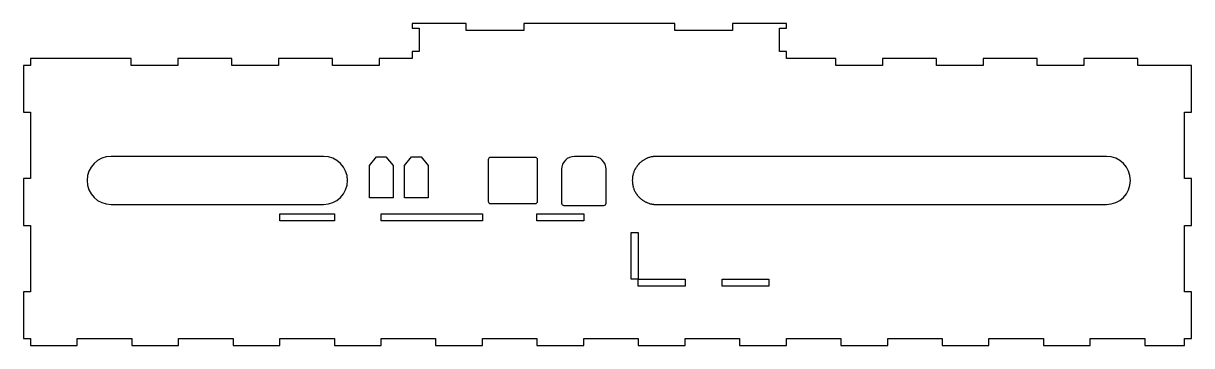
# Model space of a CAD drawing. Header units: millimetres. Extents: x 440 to 940, y 371 to 509.
import ezdxf

# ---------------------------------------------------------------- set-up
doc = ezdxf.new("R2010")
doc.units = ezdxf.units.MM
doc.header["$MEASUREMENT"] = 0

# ---------------------------------------------------------------- blocks, each defined once
blk = doc.blocks.new('block 2')
at = {"color": 7, "lineweight": 25}
blk.add_open_spline([(660.12, 450.52), (660.12, 450.52), (660.12, 432.77), (660.12, 432.77), (660.12, 432.22), (659.68, 431.77), (659.12, 431.77), (659.12, 431.77), (640, 431.77), (640, 431.77), (639.45, 431.77), (639, 432.22), (639, 432.77), (639, 432.77), (639, 450.52), (639, 450.52), (639, 451.07), (639.45, 451.52), (640, 451.52), (640, 451.52), (659.12, 451.52), (659.12, 451.52), (659.68, 451.52), (660.12, 451.07), (660.12, 450.52)], degree=3, knots=[0, 0, 0, 0, 1, 1, 1, 2, 2, 2, 3, 3, 3, 4, 4, 4, 5, 5, 5, 6, 6, 6, 7, 7, 7, 8, 8, 8, 8], dxfattribs=at)
blk = doc.blocks.new('block 3')
at = {"color": 7, "lineweight": 25}
blk.add_open_spline([(689.41, 446.43), (689.41, 446.43), (689.41, 431.93), (689.41, 431.93), (689.41, 431.38), (688.96, 430.93), (688.41, 430.93), (688.41, 430.93), (671.41, 430.93), (671.41, 430.93), (670.86, 430.93), (670.41, 431.38), (670.41, 431.93), (670.41, 431.93), (670.41, 446.43), (670.41, 446.43), (670.41, 449.47), (672.87, 451.93), (675.91, 451.93), (675.91, 451.93), (683.91, 451.93), (683.91, 451.93), (686.95, 451.93), (689.41, 449.47), (689.41, 446.43)], degree=3, knots=[0, 0, 0, 0, 1, 1, 1, 2, 2, 2, 3, 3, 3, 4, 4, 4, 5, 5, 5, 6, 6, 6, 7, 7, 7, 8, 8, 8, 8], dxfattribs=at)
blk = doc.blocks.new('block 4')
at = {"color": 7, "lineweight": 25}
blk.add_open_spline([(704.74, 433.43), (704.51, 433.6), (704.29, 433.78), (704.08, 433.97)], degree=3, dxfattribs=at)
blk = doc.blocks.new('block 5')
at = {"color": 7, "lineweight": 25}
blk.add_open_spline([(703.65, 434.38), (703.56, 434.47), (703.47, 434.56), (703.38, 434.66)], degree=3, dxfattribs=at)
blk = doc.blocks.new('block 6')
at = {"color": 7, "lineweight": 25}
blk.add_open_spline([(703.28, 434.76), (703.18, 434.88), (703.09, 434.99), (702.99, 435.11), (702.9, 435.21), (702.81, 435.32), (702.73, 435.43)], degree=3, knots=[0, 0, 0, 0, 1, 1, 1, 2, 2, 2, 2], dxfattribs=at)
blk = doc.blocks.new('block 7')
at = {"color": 7, "lineweight": 25}
blk.add_open_spline([(702.66, 435.53), (702.57, 435.65), (702.48, 435.77), (702.4, 435.9)], degree=3, dxfattribs=at)
blk = doc.blocks.new('block 8')
at = {"color": 7, "lineweight": 25}
blk.add_open_spline([(702.66, 447.76), (702.57, 447.64), (702.48, 447.52), (702.4, 447.4)], degree=3, dxfattribs=at)
blk = doc.blocks.new('block 9')
at = {"color": 7, "lineweight": 25}
blk.add_open_spline([(702.73, 447.86), (702.81, 447.97), (702.9, 448.08), (702.99, 448.19), (703.09, 448.3), (703.18, 448.42), (703.28, 448.53)], degree=3, knots=[0, 0, 0, 0, 1, 1, 1, 2, 2, 2, 2], dxfattribs=at)
blk = doc.blocks.new('block 10')
at = {"color": 7, "lineweight": 25}
blk.add_open_spline([(703.65, 448.92), (703.56, 448.83), (703.47, 448.73), (703.38, 448.63)], degree=3, dxfattribs=at)
blk = doc.blocks.new('block 11')
at = {"color": 7, "lineweight": 25}
blk.add_open_spline([(704.74, 449.86), (704.51, 449.69), (704.29, 449.51), (704.08, 449.32)], degree=3, dxfattribs=at)
blk = doc.blocks.new('block 12')
at = {"color": 7, "lineweight": 25}
blk.add_open_spline([(578.84, 441.65), (578.84, 435.97), (574.24, 431.36), (568.56, 431.36), (568.56, 431.36), (477.68, 431.36), (477.68, 431.36), (472, 431.36), (467.39, 435.97), (467.39, 441.65), (467.39, 447.33), (472, 451.93), (477.68, 451.93), (477.68, 451.93), (568.56, 451.93), (568.56, 451.93), (574.24, 451.93), (578.84, 447.33), (578.84, 441.65)], degree=3, knots=[0, 0, 0, 0, 1, 1, 1, 2, 2, 2, 3, 3, 3, 4, 4, 4, 5, 5, 5, 6, 6, 6, 6], dxfattribs=at)
blk = doc.blocks.new('block 13')
at = {"color": 7, "lineweight": 25}
blk.add_open_spline([(660.12, 450.52), (660.12, 450.52), (660.12, 432.77), (660.12, 432.77), (660.12, 432.22), (659.68, 431.77), (659.12, 431.77), (659.12, 431.77), (640, 431.77), (640, 431.77), (639.45, 431.77), (639, 432.22), (639, 432.77), (639, 432.77), (639, 450.52), (639, 450.52), (639, 451.07), (639.45, 451.52), (640, 451.52), (640, 451.52), (659.12, 451.52), (659.12, 451.52), (659.68, 451.52), (660.12, 451.07), (660.12, 450.52)], degree=3, knots=[0, 0, 0, 0, 1, 1, 1, 2, 2, 2, 3, 3, 3, 4, 4, 4, 5, 5, 5, 6, 6, 6, 7, 7, 7, 8, 8, 8, 8], dxfattribs=at)
blk = doc.blocks.new('block 14')
at = {"color": 7, "lineweight": 25}
blk.add_open_spline([(689.41, 446.43), (689.41, 446.43), (689.41, 431.93), (689.41, 431.93), (689.41, 431.38), (688.96, 430.93), (688.41, 430.93), (688.41, 430.93), (671.41, 430.93), (671.41, 430.93), (670.86, 430.93), (670.41, 431.38), (670.41, 431.93), (670.41, 431.93), (670.41, 446.43), (670.41, 446.43), (670.41, 449.47), (672.87, 451.93), (675.91, 451.93), (675.91, 451.93), (683.91, 451.93), (683.91, 451.93), (686.95, 451.93), (689.41, 449.47), (689.41, 446.43)], degree=3, knots=[0, 0, 0, 0, 1, 1, 1, 2, 2, 2, 3, 3, 3, 4, 4, 4, 5, 5, 5, 6, 6, 6, 7, 7, 7, 8, 8, 8, 8], dxfattribs=at)
blk = doc.blocks.new('block 15')
at = {"color": 7, "lineweight": 25}
blk.add_open_spline([(913.74, 441.65), (913.74, 435.97), (909.13, 431.36), (903.45, 431.36), (903.45, 431.36), (710.92, 431.36), (710.92, 431.36), (710.75, 431.36), (710.57, 431.37), (710.4, 431.38), (710.4, 431.38), (710.37, 431.38), (710.37, 431.38), (710.23, 431.38), (710.09, 431.39), (709.94, 431.41), (709.91, 431.41), (709.86, 431.42), (709.82, 431.42), (709.81, 431.42), (709.79, 431.43), (709.78, 431.43), (709.64, 431.44), (709.5, 431.46), (709.36, 431.48), (709.24, 431.5), (709.13, 431.52), (709.01, 431.54), (709.01, 431.54), (709.01, 431.54), (709.01, 431.54), (708.92, 431.56), (708.84, 431.58), (708.75, 431.6), (708.48, 431.65), (708.22, 431.72), (707.95, 431.8), (707.89, 431.82), (707.82, 431.84), (707.75, 431.87), (707.47, 431.96), (707.2, 432.05), (706.93, 432.17), (706.85, 432.2), (706.77, 432.24), (706.69, 432.28), (706.52, 432.35), (706.36, 432.43), (706.2, 432.51), (706.05, 432.59), (705.9, 432.67), (705.75, 432.76), (705.74, 432.76), (705.72, 432.77), (705.71, 432.78), (705.58, 432.86), (705.44, 432.94), (705.31, 433.03), (705.29, 433.04), (705.27, 433.06), (705.25, 433.07), (705.15, 433.13), (705.06, 433.2), (704.97, 433.26), (704.89, 433.32), (704.81, 433.37), (704.74, 433.43), (704.51, 433.6), (704.3, 433.78), (704.08, 433.97), (703.94, 434.1), (703.8, 434.23), (703.65, 434.38), (703.56, 434.47), (703.47, 434.56), (703.38, 434.66), (703.34, 434.69), (703.31, 434.73), (703.28, 434.76), (703.26, 434.79), (703.23, 434.82), (703.2, 434.85), (703.13, 434.94), (703.06, 435.02), (702.99, 435.11), (702.9, 435.21), (702.81, 435.32), (702.73, 435.43), (702.7, 435.47), (702.68, 435.5), (702.66, 435.53), (702.57, 435.65), (702.48, 435.77), (702.4, 435.9), (702.32, 436.02), (702.24, 436.14), (702.17, 436.26), (702.15, 436.28), (702.13, 436.31), (702.12, 436.34), (702.04, 436.46), (701.96, 436.59), (701.89, 436.72), (701.85, 436.8), (701.81, 436.88), (701.77, 436.96), (701.72, 437.05), (701.68, 437.13), (701.64, 437.22), (701.44, 437.64), (701.27, 438.07), (701.13, 438.52), (701.1, 438.62), (701.06, 438.72), (701.04, 438.82), (701.02, 438.88), (701, 438.93), (700.99, 438.99), (700.96, 439.08), (700.94, 439.18), (700.92, 439.28), (700.9, 439.33), (700.89, 439.38), (700.88, 439.43), (700.86, 439.53), (700.84, 439.61), (700.83, 439.7), (700.81, 439.8), (700.79, 439.9), (700.78, 440), (700.76, 440.06), (700.75, 440.13), (700.75, 440.2), (700.73, 440.27), (700.72, 440.34), (700.72, 440.41), (700.7, 440.49), (700.7, 440.57), (700.69, 440.65), (700.68, 440.77), (700.67, 440.9), (700.66, 441.03), (700.63, 441.44), (700.63, 441.85), (700.66, 442.27), (700.67, 442.39), (700.68, 442.51), (700.69, 442.63), (700.7, 442.72), (700.7, 442.81), (700.72, 442.89), (700.73, 442.95), (700.73, 443.02), (700.74, 443.09), (700.75, 443.16), (700.76, 443.24), (700.78, 443.31), (700.79, 443.4), (700.8, 443.48), (700.82, 443.57), (700.84, 443.67), (700.86, 443.78), (700.89, 443.88), (700.89, 443.91), (700.9, 443.93), (700.9, 443.95), (700.93, 444.07), (700.96, 444.19), (700.99, 444.31), (701, 444.36), (701.02, 444.42), (701.04, 444.47), (701.06, 444.57), (701.1, 444.67), (701.13, 444.78), (701.27, 445.22), (701.44, 445.65), (701.64, 446.08), (701.68, 446.16), (701.72, 446.24), (701.77, 446.33), (701.81, 446.41), (701.85, 446.49), (701.89, 446.57), (701.96, 446.7), (702.04, 446.83), (702.12, 446.96), (702.13, 446.98), (702.15, 447.01), (702.17, 447.03), (702.24, 447.16), (702.32, 447.28), (702.4, 447.4), (702.48, 447.52), (702.57, 447.64), (702.66, 447.76), (702.68, 447.79), (702.7, 447.83), (702.73, 447.86), (702.81, 447.97), (702.9, 448.08), (702.99, 448.19), (703.06, 448.27), (703.13, 448.36), (703.2, 448.44), (703.23, 448.47), (703.26, 448.5), (703.28, 448.53), (703.31, 448.56), (703.34, 448.6), (703.38, 448.63), (703.47, 448.73), (703.56, 448.83), (703.65, 448.92), (703.8, 449.06), (703.94, 449.2), (704.08, 449.32), (704.3, 449.52), (704.51, 449.69), (704.74, 449.86), (704.81, 449.92), (704.89, 449.98), (704.97, 450.03), (705.06, 450.1), (705.15, 450.16), (705.25, 450.22), (705.27, 450.24), (705.29, 450.25), (705.31, 450.26), (705.44, 450.35), (705.58, 450.43), (705.71, 450.51), (705.72, 450.52), (705.74, 450.53), (705.75, 450.53), (705.9, 450.62), (706.05, 450.7), (706.2, 450.78), (706.36, 450.86), (706.52, 450.94), (706.69, 451.02), (706.77, 451.05), (706.85, 451.09), (706.93, 451.13), (707.2, 451.24), (707.47, 451.34), (707.75, 451.43), (707.82, 451.45), (707.89, 451.47), (707.95, 451.49), (708.22, 451.57), (708.48, 451.64), (708.75, 451.7), (708.84, 451.71), (708.92, 451.73), (709.01, 451.75), (709.01, 451.75), (709.01, 451.75), (709.01, 451.75), (709.13, 451.77), (709.24, 451.79), (709.36, 451.81), (709.5, 451.83), (709.64, 451.85), (709.78, 451.86), (709.79, 451.87), (709.81, 451.87), (709.82, 451.87), (709.86, 451.88), (709.91, 451.88), (709.94, 451.88), (710.09, 451.9), (710.23, 451.91), (710.37, 451.92), (710.37, 451.92), (710.4, 451.92), (710.4, 451.92), (710.57, 451.93), (710.75, 451.93), (710.92, 451.93), (710.92, 451.93), (903.45, 451.93), (903.45, 451.93), (909.13, 451.93), (913.74, 447.33), (913.74, 441.65)], degree=3, knots=[0, 0, 0, 0, 1, 1, 1, 2, 2, 2, 3, 3, 3, 4, 4, 4, 5, 5, 5, 6, 6, 6, 7, 7, 7, 8, 8, 8, 9, 9, 9, 10, 10, 10, 11, 11, 11, 12, 12, 12, 13, 13, 13, 14, 14, 14, 15, 15, 15, 16, 16, 16, 17, 17, 17, 18, 18, 18, 19, 19, 19, 20, 20, 20, 21, 21, 21, 22, 22, 22, 23, 23, 23, 24, 24, 24, 25, 25, 25, 26, 26, 26, 27, 27, 27, 28, 28, 28, 29, 29, 29, 30, 30, 30, 31, 31, 31, 32, 32, 32, 33, 33, 33, 34, 34, 34, 35, 35, 35, 36, 36, 36, 37, 37, 37, 38, 38, 38, 39, 39, 39, 40, 40, 40, 41, 41, 41, 42, 42, 42, 43, 43, 43, 44, 44, 44, 45, 45, 45, 46, 46, 46, 47, 47, 47, 48, 48, 48, 49, 49, 49, 50, 50, 50, 51, 51, 51, 52, 52, 52, 53, 53, 53, 54, 54, 54, 55, 55, 55, 56, 56, 56, 57, 57, 57, 58, 58, 58, 59, 59, 59, 60, 60, 60, 61, 61, 61, 62, 62, 62, 63, 63, 63, 64, 64, 64, 65, 65, 65, 66, 66, 66, 67, 67, 67, 68, 68, 68, 69, 69, 69, 70, 70, 70, 71, 71, 71, 72, 72, 72, 73, 73, 73, 74, 74, 74, 75, 75, 75, 76, 76, 76, 77, 77, 77, 78, 78, 78, 79, 79, 79, 80, 80, 80, 81, 81, 81, 82, 82, 82, 83, 83, 83, 84, 84, 84, 85, 85, 85, 86, 86, 86, 87, 87, 87, 88, 88, 88, 89, 89, 89, 90, 90, 90, 91, 91, 91, 92, 92, 92, 93, 93, 93, 94, 94, 94, 95, 95, 95, 95], dxfattribs=at)
blk = doc.blocks.new('block 16')
at = {"color": 7, "lineweight": 25}
blk.add_open_spline([(578.84, 441.65), (578.84, 435.97), (574.24, 431.36), (568.56, 431.36), (568.56, 431.36), (477.68, 431.36), (477.68, 431.36), (472, 431.36), (467.39, 435.97), (467.39, 441.65), (467.39, 447.33), (472, 451.93), (477.68, 451.93), (477.68, 451.93), (568.56, 451.93), (568.56, 451.93), (574.24, 451.93), (578.84, 447.33), (578.84, 441.65)], degree=3, knots=[0, 0, 0, 0, 1, 1, 1, 2, 2, 2, 3, 3, 3, 4, 4, 4, 5, 5, 5, 6, 6, 6, 6], dxfattribs=at)
blk = doc.blocks.new('block 17')
at = {"color": 7, "lineweight": 25}
blk.add_open_spline([(660.12, 450.52), (660.12, 450.52), (660.12, 432.77), (660.12, 432.77), (660.12, 432.22), (659.68, 431.77), (659.12, 431.77), (659.12, 431.77), (640, 431.77), (640, 431.77), (639.45, 431.77), (639, 432.22), (639, 432.77), (639, 432.77), (639, 450.52), (639, 450.52), (639, 451.07), (639.45, 451.52), (640, 451.52), (640, 451.52), (659.12, 451.52), (659.12, 451.52), (659.68, 451.52), (660.12, 451.07), (660.12, 450.52)], degree=3, knots=[0, 0, 0, 0, 1, 1, 1, 2, 2, 2, 3, 3, 3, 4, 4, 4, 5, 5, 5, 6, 6, 6, 7, 7, 7, 8, 8, 8, 8], dxfattribs=at)
blk = doc.blocks.new('block 18')
at = {"color": 7, "lineweight": 25}
blk.add_open_spline([(913.74, 441.65), (913.74, 435.97), (909.13, 431.36), (903.45, 431.36), (903.45, 431.36), (710.92, 431.36), (710.92, 431.36), (710.75, 431.36), (710.57, 431.37), (710.4, 431.38), (710.4, 431.38), (710.37, 431.38), (710.37, 431.38), (710.23, 431.38), (710.09, 431.39), (709.94, 431.41), (709.91, 431.41), (709.86, 431.42), (709.82, 431.42), (709.81, 431.42), (709.79, 431.43), (709.78, 431.43), (709.64, 431.44), (709.5, 431.46), (709.36, 431.48), (709.24, 431.5), (709.13, 431.52), (709.01, 431.54), (709.01, 431.54), (709.01, 431.54), (709.01, 431.54), (708.92, 431.56), (708.84, 431.58), (708.75, 431.6), (708.48, 431.65), (708.22, 431.72), (707.95, 431.8), (707.89, 431.82), (707.82, 431.84), (707.75, 431.87), (707.47, 431.96), (707.2, 432.05), (706.93, 432.17), (706.85, 432.2), (706.77, 432.24), (706.69, 432.28), (706.52, 432.35), (706.36, 432.43), (706.2, 432.51), (706.05, 432.59), (705.9, 432.67), (705.75, 432.76), (705.74, 432.76), (705.72, 432.77), (705.71, 432.78), (705.58, 432.86), (705.44, 432.94), (705.31, 433.03), (705.29, 433.04), (705.27, 433.06), (705.25, 433.07), (705.15, 433.13), (705.06, 433.2), (704.97, 433.26), (704.89, 433.32), (704.81, 433.37), (704.74, 433.43), (704.51, 433.6), (704.3, 433.78), (704.08, 433.97), (703.94, 434.1), (703.8, 434.23), (703.65, 434.38), (703.56, 434.47), (703.47, 434.56), (703.38, 434.66), (703.34, 434.69), (703.31, 434.73), (703.28, 434.76), (703.26, 434.79), (703.23, 434.82), (703.2, 434.85), (703.13, 434.94), (703.06, 435.02), (702.99, 435.11), (702.9, 435.21), (702.81, 435.32), (702.73, 435.43), (702.7, 435.47), (702.68, 435.5), (702.66, 435.53), (702.57, 435.65), (702.48, 435.77), (702.4, 435.9), (702.32, 436.02), (702.24, 436.14), (702.17, 436.26), (702.15, 436.28), (702.13, 436.31), (702.12, 436.34), (702.04, 436.46), (701.96, 436.59), (701.89, 436.72), (701.85, 436.8), (701.81, 436.88), (701.77, 436.96), (701.72, 437.05), (701.68, 437.13), (701.64, 437.22), (701.44, 437.64), (701.27, 438.07), (701.13, 438.52), (701.1, 438.62), (701.06, 438.72), (701.04, 438.82), (701.02, 438.88), (701, 438.93), (700.99, 438.99), (700.96, 439.08), (700.94, 439.18), (700.92, 439.28), (700.9, 439.33), (700.89, 439.38), (700.88, 439.43), (700.86, 439.53), (700.84, 439.61), (700.83, 439.7), (700.81, 439.8), (700.79, 439.9), (700.78, 440), (700.76, 440.06), (700.75, 440.13), (700.75, 440.2), (700.73, 440.27), (700.72, 440.34), (700.72, 440.41), (700.7, 440.49), (700.7, 440.57), (700.69, 440.65), (700.68, 440.77), (700.67, 440.9), (700.66, 441.03), (700.63, 441.44), (700.63, 441.85), (700.66, 442.27), (700.67, 442.39), (700.68, 442.51), (700.69, 442.63), (700.7, 442.72), (700.7, 442.81), (700.72, 442.89), (700.73, 442.95), (700.73, 443.02), (700.74, 443.09), (700.75, 443.16), (700.76, 443.24), (700.78, 443.31), (700.79, 443.4), (700.8, 443.48), (700.82, 443.57), (700.84, 443.67), (700.86, 443.78), (700.89, 443.88), (700.89, 443.91), (700.9, 443.93), (700.9, 443.95), (700.93, 444.07), (700.96, 444.19), (700.99, 444.31), (701, 444.36), (701.02, 444.42), (701.04, 444.47), (701.06, 444.57), (701.1, 444.67), (701.13, 444.78), (701.27, 445.22), (701.44, 445.65), (701.64, 446.08), (701.68, 446.16), (701.72, 446.24), (701.77, 446.33), (701.81, 446.41), (701.85, 446.49), (701.89, 446.57), (701.96, 446.7), (702.04, 446.83), (702.12, 446.96), (702.13, 446.98), (702.15, 447.01), (702.17, 447.03), (702.24, 447.16), (702.32, 447.28), (702.4, 447.4), (702.48, 447.52), (702.57, 447.64), (702.66, 447.76), (702.68, 447.79), (702.7, 447.83), (702.73, 447.86), (702.81, 447.97), (702.9, 448.08), (702.99, 448.19), (703.06, 448.27), (703.13, 448.36), (703.2, 448.44), (703.23, 448.47), (703.26, 448.5), (703.28, 448.53), (703.31, 448.56), (703.34, 448.6), (703.38, 448.63), (703.47, 448.73), (703.56, 448.83), (703.65, 448.92), (703.8, 449.06), (703.94, 449.2), (704.08, 449.32), (704.3, 449.52), (704.51, 449.69), (704.74, 449.86), (704.81, 449.92), (704.89, 449.98), (704.97, 450.03), (705.06, 450.1), (705.15, 450.16), (705.25, 450.22), (705.27, 450.24), (705.29, 450.25), (705.31, 450.26), (705.44, 450.35), (705.58, 450.43), (705.71, 450.51), (705.72, 450.52), (705.74, 450.53), (705.75, 450.53), (705.9, 450.62), (706.05, 450.7), (706.2, 450.78), (706.36, 450.86), (706.52, 450.94), (706.69, 451.02), (706.77, 451.05), (706.85, 451.09), (706.93, 451.13), (707.2, 451.24), (707.47, 451.34), (707.75, 451.43), (707.82, 451.45), (707.89, 451.47), (707.95, 451.49), (708.22, 451.57), (708.48, 451.64), (708.75, 451.7), (708.84, 451.71), (708.92, 451.73), (709.01, 451.75), (709.01, 451.75), (709.01, 451.75), (709.01, 451.75), (709.13, 451.77), (709.24, 451.79), (709.36, 451.81), (709.5, 451.83), (709.64, 451.85), (709.78, 451.86), (709.79, 451.87), (709.81, 451.87), (709.82, 451.87), (709.86, 451.88), (709.91, 451.88), (709.94, 451.88), (710.09, 451.9), (710.23, 451.91), (710.37, 451.92), (710.37, 451.92), (710.4, 451.92), (710.4, 451.92), (710.57, 451.93), (710.75, 451.93), (710.92, 451.93), (710.92, 451.93), (903.45, 451.93), (903.45, 451.93), (909.13, 451.93), (913.74, 447.33), (913.74, 441.65)], degree=3, knots=[0, 0, 0, 0, 1, 1, 1, 2, 2, 2, 3, 3, 3, 4, 4, 4, 5, 5, 5, 6, 6, 6, 7, 7, 7, 8, 8, 8, 9, 9, 9, 10, 10, 10, 11, 11, 11, 12, 12, 12, 13, 13, 13, 14, 14, 14, 15, 15, 15, 16, 16, 16, 17, 17, 17, 18, 18, 18, 19, 19, 19, 20, 20, 20, 21, 21, 21, 22, 22, 22, 23, 23, 23, 24, 24, 24, 25, 25, 25, 26, 26, 26, 27, 27, 27, 28, 28, 28, 29, 29, 29, 30, 30, 30, 31, 31, 31, 32, 32, 32, 33, 33, 33, 34, 34, 34, 35, 35, 35, 36, 36, 36, 37, 37, 37, 38, 38, 38, 39, 39, 39, 40, 40, 40, 41, 41, 41, 42, 42, 42, 43, 43, 43, 44, 44, 44, 45, 45, 45, 46, 46, 46, 47, 47, 47, 48, 48, 48, 49, 49, 49, 50, 50, 50, 51, 51, 51, 52, 52, 52, 53, 53, 53, 54, 54, 54, 55, 55, 55, 56, 56, 56, 57, 57, 57, 58, 58, 58, 59, 59, 59, 60, 60, 60, 61, 61, 61, 62, 62, 62, 63, 63, 63, 64, 64, 64, 65, 65, 65, 66, 66, 66, 67, 67, 67, 68, 68, 68, 69, 69, 69, 70, 70, 70, 71, 71, 71, 72, 72, 72, 73, 73, 73, 74, 74, 74, 75, 75, 75, 76, 76, 76, 77, 77, 77, 78, 78, 78, 79, 79, 79, 80, 80, 80, 81, 81, 81, 82, 82, 82, 83, 83, 83, 84, 84, 84, 85, 85, 85, 86, 86, 86, 87, 87, 87, 88, 88, 88, 89, 89, 89, 90, 90, 90, 91, 91, 91, 92, 92, 92, 93, 93, 93, 94, 94, 94, 95, 95, 95, 95], dxfattribs=at)
blk = doc.blocks.new('block 19')
at = {"color": 7, "lineweight": 25}
blk.add_open_spline([(689.41, 446.43), (689.41, 446.43), (689.41, 431.93), (689.41, 431.93), (689.41, 431.38), (688.96, 430.93), (688.41, 430.93), (688.41, 430.93), (671.41, 430.93), (671.41, 430.93), (670.86, 430.93), (670.41, 431.38), (670.41, 431.93), (670.41, 431.93), (670.41, 446.43), (670.41, 446.43), (670.41, 449.47), (672.87, 451.93), (675.91, 451.93), (675.91, 451.93), (683.91, 451.93), (683.91, 451.93), (686.95, 451.93), (689.41, 449.47), (689.41, 446.43)], degree=3, knots=[0, 0, 0, 0, 1, 1, 1, 2, 2, 2, 3, 3, 3, 4, 4, 4, 5, 5, 5, 6, 6, 6, 7, 7, 7, 8, 8, 8, 8], dxfattribs=at)
blk = doc.blocks.new('block 20')
at = {"color": 7, "lineweight": 25}
for points in [[(939.9, 470.91), (939.9, 490.91), (916.9, 490.91), (916.9, 493.91), (893.83, 493.91), (893.83, 490.91), (873.83, 490.91), (873.83, 493.91), (850.77, 493.91), (850.77, 490.91), (830.77, 490.91), (830.77, 493.91), (807.7, 493.91), (807.7, 490.91), (787.7, 490.91), (787.7, 493.91), (766.54, 493.91), (766.54, 496.91), (763.54, 496.91), (763.54, 506.91), (766.54, 506.91), (766.54, 508.91), (743.54, 508.91), (743.54, 505.92), (718.88, 505.92), (718.88, 508.91), (654.21, 508.91), (654.21, 505.92), (629.54, 505.92), (629.54, 508.91), (606.54, 508.91), (606.54, 506.91), (609.54, 506.91), (609.54, 496.91), (606.54, 496.91), (606.54, 493.91), (592.37, 493.91), (592.37, 490.91), (572.37, 490.91), (572.37, 493.91), (549.3, 493.91), (549.3, 490.91), (529.3, 490.91), (529.3, 493.91), (506.24, 493.91), (506.24, 490.91), (486.23, 490.91), (486.23, 493.91), (443.17, 493.91), (443.17, 490.91), (440.17, 490.91), (440.17, 470.91), (443.17, 470.91), (443.17, 442.42), (440.17, 442.42), (440.17, 422.41), (443.17, 422.41), (443.17, 393.92), (440.17, 393.92), (440.17, 373.91), (443.17, 373.91), (443.17, 370.91), (463.17, 370.91), (463.17, 373.91), (486.51, 373.91), (486.51, 370.91), (506.51, 370.91), (506.51, 373.91), (529.85, 373.91), (529.85, 370.91), (549.85, 370.91), (549.85, 373.91), (573.19, 373.91), (573.19, 370.91), (593.19, 370.91), (593.19, 373.91), (616.53, 373.91), (616.53, 370.91), (636.52, 370.91), (636.52, 373.91), (659.86, 373.91), (659.86, 370.91), (679.86, 370.91), (679.86, 373.91), (703.2, 373.91), (703.2, 370.91), (723.2, 370.91), (723.2, 373.91), (746.54, 373.91), (746.54, 370.91), (766.54, 370.91), (766.54, 373.91), (789.88, 373.91), (789.88, 370.91), (809.88, 370.91), (809.88, 373.91), (833.22, 373.91), (833.22, 370.91), (853.22, 370.91), (853.22, 373.91), (876.56, 373.91), (876.56, 370.91), (896.56, 370.91), (896.56, 373.91), (919.9, 373.91), (919.9, 370.91), (936.9, 370.91), (936.9, 373.91), (939.9, 373.91), (939.9, 393.92), (936.9, 393.92), (936.9, 422.41), (939.9, 422.41), (939.9, 442.42), (936.9, 442.42), (936.9, 470.91), (939.9, 470.91)], [(588.19, 434.25), (588.19, 448.12), (591.22, 451.75), (595.26, 451.75), (598.29, 448.12), (598.29, 434.25), (588.19, 434.25)], [(603.19, 448.12), (606.22, 451.75), (610.26, 451.75), (613.29, 448.12), (613.29, 434.25), (603.19, 434.25), (603.19, 448.12)], [(573.19, 424.33), (549.85, 424.33), (549.85, 427.33), (573.19, 427.33), (573.19, 424.33)], [(636.52, 424.33), (593.19, 424.33), (593.19, 427.33), (636.52, 427.33), (636.52, 424.33)], [(679.86, 424.33), (659.86, 424.33), (659.86, 427.33), (679.86, 427.33), (679.86, 424.33)], [(723.2, 396.33), (703.2, 396.33), (703.2, 399.33), (700.2, 399.33), (700.2, 419.33), (703.2, 419.33), (703.2, 399.33), (723.2, 399.33), (723.2, 396.33)], [(739.08, 396.33), (739.08, 399.33), (759.08, 399.33), (759.08, 396.33), (739.08, 396.33)]]:
    blk.add_lwpolyline(points, dxfattribs=at)
for points, knots in [([(568.56, 431.36), (568.56, 431.36), (477.68, 431.36), (477.68, 431.36), (472, 431.36), (467.39, 435.97), (467.39, 441.65), (467.39, 447.33), (472, 451.93), (477.68, 451.93), (477.68, 451.93), (568.56, 451.93), (568.56, 451.93), (574.24, 451.93), (578.84, 447.33), (578.84, 441.65), (578.84, 435.97), (574.24, 431.36), (568.56, 431.36)], [0, 0, 0, 0, 1, 1, 1, 2, 2, 2, 3, 3, 3, 4, 4, 4, 5, 5, 5, 6, 6, 6, 6]), ([(659.12, 431.77), (659.12, 431.77), (640, 431.77), (640, 431.77), (639.45, 431.77), (639, 432.22), (639, 432.77), (639, 432.77), (639, 450.52), (639, 450.52), (639, 451.07), (639.45, 451.52), (640, 451.52), (640, 451.52), (659.12, 451.52), (659.12, 451.52), (659.68, 451.52), (660.12, 451.07), (660.12, 450.52), (660.12, 450.52), (660.12, 432.77), (660.12, 432.77), (660.12, 432.22), (659.68, 431.77), (659.12, 431.77)], [0, 0, 0, 0, 1, 1, 1, 2, 2, 2, 3, 3, 3, 4, 4, 4, 5, 5, 5, 6, 6, 6, 7, 7, 7, 8, 8, 8, 8]), ([(689.41, 431.93), (689.41, 431.38), (688.96, 430.93), (688.41, 430.93), (688.41, 430.93), (671.41, 430.93), (671.41, 430.93), (670.86, 430.93), (670.41, 431.38), (670.41, 431.93), (670.41, 431.93), (670.41, 446.43), (670.41, 446.43), (670.41, 449.47), (672.87, 451.93), (675.91, 451.93), (675.91, 451.93), (683.91, 451.93), (683.91, 451.93), (686.95, 451.93), (689.41, 449.47), (689.41, 446.43), (689.41, 446.43), (689.41, 431.93), (689.41, 431.93)], [0, 0, 0, 0, 1, 1, 1, 2, 2, 2, 3, 3, 3, 4, 4, 4, 5, 5, 5, 6, 6, 6, 7, 7, 7, 8, 8, 8, 8]), ([(903.45, 431.36), (903.45, 431.36), (710.92, 431.36), (710.92, 431.36), (710.75, 431.36), (710.57, 431.37), (710.4, 431.38), (710.4, 431.38), (710.37, 431.38), (710.37, 431.38), (710.23, 431.38), (710.09, 431.39), (709.94, 431.41), (709.91, 431.41), (709.86, 431.42), (709.82, 431.42), (709.81, 431.42), (709.79, 431.43), (709.78, 431.43), (709.64, 431.44), (709.5, 431.46), (709.36, 431.48), (709.24, 431.5), (709.13, 431.52), (709.01, 431.54), (709.01, 431.54), (709.01, 431.54), (709.01, 431.54), (708.92, 431.56), (708.84, 431.58), (708.75, 431.6), (708.48, 431.65), (708.22, 431.72), (707.95, 431.8), (707.89, 431.82), (707.82, 431.84), (707.75, 431.87), (707.47, 431.96), (707.2, 432.05), (706.93, 432.17), (706.85, 432.2), (706.77, 432.24), (706.69, 432.28), (706.52, 432.35), (706.36, 432.43), (706.2, 432.51), (706.05, 432.59), (705.9, 432.67), (705.75, 432.76), (705.74, 432.76), (705.72, 432.77), (705.71, 432.78), (705.58, 432.86), (705.44, 432.94), (705.31, 433.03), (705.29, 433.04), (705.27, 433.06), (705.25, 433.07), (705.15, 433.13), (705.06, 433.19), (704.97, 433.26), (704.89, 433.32), (704.81, 433.37), (704.74, 433.43), (704.51, 433.6), (704.3, 433.78), (704.08, 433.97), (703.94, 434.1), (703.8, 434.23), (703.65, 434.38), (703.56, 434.46), (703.47, 434.56), (703.38, 434.66), (703.34, 434.69), (703.31, 434.73), (703.28, 434.76), (703.26, 434.79), (703.23, 434.82), (703.2, 434.85), (703.13, 434.94), (703.06, 435.02), (702.99, 435.11), (702.9, 435.21), (702.81, 435.32), (702.73, 435.43), (702.7, 435.47), (702.68, 435.5), (702.66, 435.53), (702.56, 435.65), (702.48, 435.77), (702.4, 435.9), (702.32, 436.02), (702.24, 436.14), (702.17, 436.26), (702.15, 436.28), (702.13, 436.31), (702.12, 436.34), (702.04, 436.46), (701.96, 436.59), (701.89, 436.72), (701.85, 436.8), (701.81, 436.88), (701.77, 436.96), (701.72, 437.05), (701.68, 437.13), (701.64, 437.22), (701.44, 437.64), (701.27, 438.07), (701.13, 438.52), (701.09, 438.62), (701.06, 438.72), (701.04, 438.82), (701.02, 438.88), (701, 438.93), (700.99, 438.99), (700.96, 439.08), (700.94, 439.18), (700.92, 439.28), (700.9, 439.33), (700.89, 439.38), (700.88, 439.43), (700.86, 439.53), (700.84, 439.61), (700.83, 439.7), (700.81, 439.8), (700.79, 439.9), (700.78, 440), (700.76, 440.06), (700.75, 440.13), (700.75, 440.2), (700.73, 440.27), (700.72, 440.34), (700.72, 440.41), (700.7, 440.49), (700.7, 440.57), (700.69, 440.65), (700.68, 440.77), (700.67, 440.9), (700.66, 441.03), (700.63, 441.44), (700.63, 441.85), (700.66, 442.27), (700.67, 442.39), (700.68, 442.51), (700.69, 442.63), (700.7, 442.72), (700.7, 442.81), (700.72, 442.89), (700.73, 442.95), (700.73, 443.02), (700.74, 443.09), (700.75, 443.16), (700.76, 443.24), (700.78, 443.31), (700.79, 443.4), (700.8, 443.48), (700.82, 443.57), (700.84, 443.67), (700.86, 443.78), (700.89, 443.88), (700.89, 443.91), (700.9, 443.93), (700.9, 443.95), (700.93, 444.07), (700.96, 444.19), (700.99, 444.31), (701, 444.36), (701.02, 444.42), (701.04, 444.47), (701.06, 444.57), (701.09, 444.67), (701.13, 444.78), (701.27, 445.22), (701.44, 445.65), (701.64, 446.08), (701.68, 446.16), (701.72, 446.24), (701.77, 446.33), (701.81, 446.41), (701.85, 446.49), (701.89, 446.57), (701.96, 446.7), (702.04, 446.83), (702.12, 446.96), (702.13, 446.98), (702.15, 447.01), (702.17, 447.03), (702.24, 447.16), (702.32, 447.28), (702.4, 447.4), (702.48, 447.52), (702.56, 447.64), (702.66, 447.76), (702.68, 447.79), (702.7, 447.83), (702.73, 447.86), (702.81, 447.97), (702.9, 448.08), (702.99, 448.19), (703.06, 448.27), (703.13, 448.36), (703.2, 448.44), (703.23, 448.47), (703.26, 448.5), (703.28, 448.53), (703.31, 448.56), (703.34, 448.6), (703.38, 448.63), (703.47, 448.73), (703.56, 448.83), (703.65, 448.92), (703.8, 449.06), (703.94, 449.2), (704.08, 449.32), (704.3, 449.52), (704.51, 449.69), (704.74, 449.86), (704.81, 449.92), (704.89, 449.98), (704.97, 450.03), (705.06, 450.1), (705.15, 450.16), (705.25, 450.22), (705.27, 450.24), (705.29, 450.25), (705.31, 450.26), (705.44, 450.35), (705.58, 450.43), (705.71, 450.51), (705.72, 450.52), (705.74, 450.53), (705.75, 450.53), (705.9, 450.62), (706.05, 450.7), (706.2, 450.78), (706.36, 450.86), (706.52, 450.94), (706.69, 451.02), (706.77, 451.05), (706.85, 451.09), (706.93, 451.13), (707.2, 451.24), (707.47, 451.34), (707.75, 451.43), (707.81, 451.45), (707.88, 451.47), (707.95, 451.49), (708.22, 451.57), (708.48, 451.64), (708.75, 451.7), (708.84, 451.71), (708.92, 451.73), (709.01, 451.75), (709.01, 451.75), (709.01, 451.75), (709.01, 451.75), (709.13, 451.77), (709.24, 451.79), (709.36, 451.81), (709.5, 451.83), (709.64, 451.85), (709.78, 451.86), (709.79, 451.87), (709.81, 451.87), (709.82, 451.87), (709.86, 451.88), (709.91, 451.88), (709.94, 451.88), (710.09, 451.9), (710.23, 451.91), (710.37, 451.92), (710.37, 451.92), (710.4, 451.92), (710.4, 451.92), (710.57, 451.93), (710.75, 451.93), (710.92, 451.93), (710.92, 451.93), (903.45, 451.93), (903.45, 451.93), (909.13, 451.93), (913.74, 447.33), (913.74, 441.65), (913.74, 435.97), (909.13, 431.36), (903.45, 431.36)], [0, 0, 0, 0, 1, 1, 1, 2, 2, 2, 3, 3, 3, 4, 4, 4, 5, 5, 5, 6, 6, 6, 7, 7, 7, 8, 8, 8, 9, 9, 9, 10, 10, 10, 11, 11, 11, 12, 12, 12, 13, 13, 13, 14, 14, 14, 15, 15, 15, 16, 16, 16, 17, 17, 17, 18, 18, 18, 19, 19, 19, 20, 20, 20, 21, 21, 21, 22, 22, 22, 23, 23, 23, 24, 24, 24, 25, 25, 25, 26, 26, 26, 27, 27, 27, 28, 28, 28, 29, 29, 29, 30, 30, 30, 31, 31, 31, 32, 32, 32, 33, 33, 33, 34, 34, 34, 35, 35, 35, 36, 36, 36, 37, 37, 37, 38, 38, 38, 39, 39, 39, 40, 40, 40, 41, 41, 41, 42, 42, 42, 43, 43, 43, 44, 44, 44, 45, 45, 45, 46, 46, 46, 47, 47, 47, 48, 48, 48, 49, 49, 49, 50, 50, 50, 51, 51, 51, 52, 52, 52, 53, 53, 53, 54, 54, 54, 55, 55, 55, 56, 56, 56, 57, 57, 57, 58, 58, 58, 59, 59, 59, 60, 60, 60, 61, 61, 61, 62, 62, 62, 63, 63, 63, 64, 64, 64, 65, 65, 65, 66, 66, 66, 67, 67, 67, 68, 68, 68, 69, 69, 69, 70, 70, 70, 71, 71, 71, 72, 72, 72, 73, 73, 73, 74, 74, 74, 75, 75, 75, 76, 76, 76, 77, 77, 77, 78, 78, 78, 79, 79, 79, 80, 80, 80, 81, 81, 81, 82, 82, 82, 83, 83, 83, 84, 84, 84, 85, 85, 85, 86, 86, 86, 87, 87, 87, 88, 88, 88, 89, 89, 89, 90, 90, 90, 91, 91, 91, 92, 92, 92, 93, 93, 93, 94, 94, 94, 95, 95, 95, 95])]:
    blk.add_open_spline(points, degree=3, knots=knots, dxfattribs=at)
blk = doc.blocks.new('block 21')
at = {"color": 7, "lineweight": 25}
blk.add_open_spline([(578.84, 441.65), (578.84, 435.97), (574.24, 431.36), (568.56, 431.36), (568.56, 431.36), (477.68, 431.36), (477.68, 431.36), (472, 431.36), (467.39, 435.97), (467.39, 441.65), (467.39, 447.33), (472, 451.93), (477.68, 451.93), (477.68, 451.93), (568.56, 451.93), (568.56, 451.93), (574.24, 451.93), (578.84, 447.33), (578.84, 441.65)], degree=3, knots=[0, 0, 0, 0, 1, 1, 1, 2, 2, 2, 3, 3, 3, 4, 4, 4, 5, 5, 5, 6, 6, 6, 6], dxfattribs=at)
blk = doc.blocks.new('block 22')
at = {"color": 7, "lineweight": 25}
blk.add_open_spline([(660.12, 450.52), (660.12, 450.52), (660.12, 432.77), (660.12, 432.77), (660.12, 432.22), (659.68, 431.77), (659.12, 431.77), (659.12, 431.77), (640, 431.77), (640, 431.77), (639.45, 431.77), (639, 432.22), (639, 432.77), (639, 432.77), (639, 450.52), (639, 450.52), (639, 451.07), (639.45, 451.52), (640, 451.52), (640, 451.52), (659.12, 451.52), (659.12, 451.52), (659.68, 451.52), (660.12, 451.07), (660.12, 450.52)], degree=3, knots=[0, 0, 0, 0, 1, 1, 1, 2, 2, 2, 3, 3, 3, 4, 4, 4, 5, 5, 5, 6, 6, 6, 7, 7, 7, 8, 8, 8, 8], dxfattribs=at)
blk = doc.blocks.new('block 23')
at = {"color": 7, "lineweight": 25}
blk.add_open_spline([(689.41, 446.43), (689.41, 446.43), (689.41, 431.93), (689.41, 431.93), (689.41, 431.38), (688.96, 430.93), (688.41, 430.93), (688.41, 430.93), (671.41, 430.93), (671.41, 430.93), (670.86, 430.93), (670.41, 431.38), (670.41, 431.93), (670.41, 431.93), (670.41, 446.43), (670.41, 446.43), (670.41, 449.47), (672.87, 451.93), (675.91, 451.93), (675.91, 451.93), (683.91, 451.93), (683.91, 451.93), (686.95, 451.93), (689.41, 449.47), (689.41, 446.43)], degree=3, knots=[0, 0, 0, 0, 1, 1, 1, 2, 2, 2, 3, 3, 3, 4, 4, 4, 5, 5, 5, 6, 6, 6, 7, 7, 7, 8, 8, 8, 8], dxfattribs=at)
blk = doc.blocks.new('block 24')
at = {"color": 7, "lineweight": 25}
blk.add_open_spline([(913.74, 441.65), (913.74, 435.97), (909.13, 431.36), (903.45, 431.36), (903.45, 431.36), (710.92, 431.36), (710.92, 431.36), (710.75, 431.36), (710.57, 431.37), (710.4, 431.38), (710.4, 431.38), (710.37, 431.38), (710.37, 431.38), (710.23, 431.38), (710.09, 431.39), (709.94, 431.41), (709.91, 431.41), (709.86, 431.42), (709.82, 431.42), (709.81, 431.42), (709.79, 431.43), (709.78, 431.43), (709.64, 431.44), (709.5, 431.46), (709.36, 431.48), (709.24, 431.5), (709.13, 431.52), (709.01, 431.54), (709.01, 431.54), (709.01, 431.54), (709.01, 431.54), (708.92, 431.56), (708.84, 431.58), (708.75, 431.6), (708.48, 431.65), (708.22, 431.72), (707.95, 431.8), (707.89, 431.82), (707.82, 431.84), (707.75, 431.87), (707.47, 431.96), (707.2, 432.05), (706.93, 432.17), (706.85, 432.2), (706.77, 432.24), (706.69, 432.28), (706.52, 432.35), (706.36, 432.43), (706.2, 432.51), (706.05, 432.59), (705.9, 432.67), (705.75, 432.76), (705.74, 432.76), (705.72, 432.77), (705.71, 432.78), (705.58, 432.86), (705.44, 432.94), (705.31, 433.03), (705.29, 433.04), (705.27, 433.06), (705.25, 433.07), (705.15, 433.13), (705.06, 433.2), (704.97, 433.26), (704.89, 433.32), (704.81, 433.37), (704.74, 433.43), (704.51, 433.6), (704.3, 433.78), (704.08, 433.97), (703.94, 434.1), (703.8, 434.23), (703.65, 434.38), (703.56, 434.47), (703.47, 434.56), (703.38, 434.66), (703.34, 434.69), (703.31, 434.73), (703.28, 434.76), (703.26, 434.79), (703.23, 434.82), (703.2, 434.85), (703.13, 434.94), (703.06, 435.02), (702.99, 435.11), (702.9, 435.21), (702.81, 435.32), (702.73, 435.43), (702.7, 435.47), (702.68, 435.5), (702.66, 435.53), (702.57, 435.65), (702.48, 435.77), (702.4, 435.9), (702.32, 436.02), (702.24, 436.14), (702.17, 436.26), (702.15, 436.28), (702.13, 436.31), (702.12, 436.34), (702.04, 436.46), (701.96, 436.59), (701.89, 436.72), (701.85, 436.8), (701.81, 436.88), (701.77, 436.96), (701.72, 437.05), (701.68, 437.13), (701.64, 437.22), (701.44, 437.64), (701.27, 438.07), (701.13, 438.52), (701.1, 438.62), (701.06, 438.72), (701.04, 438.82), (701.02, 438.88), (701, 438.93), (700.99, 438.99), (700.96, 439.08), (700.94, 439.18), (700.92, 439.28), (700.9, 439.33), (700.89, 439.38), (700.88, 439.43), (700.86, 439.53), (700.84, 439.61), (700.83, 439.7), (700.81, 439.8), (700.79, 439.9), (700.78, 440), (700.76, 440.06), (700.75, 440.13), (700.75, 440.2), (700.73, 440.27), (700.72, 440.34), (700.72, 440.41), (700.7, 440.49), (700.7, 440.57), (700.69, 440.65), (700.68, 440.77), (700.67, 440.9), (700.66, 441.03), (700.63, 441.44), (700.63, 441.85), (700.66, 442.27), (700.67, 442.39), (700.68, 442.51), (700.69, 442.63), (700.7, 442.72), (700.7, 442.81), (700.72, 442.89), (700.73, 442.95), (700.73, 443.02), (700.74, 443.09), (700.75, 443.16), (700.76, 443.24), (700.78, 443.31), (700.79, 443.4), (700.8, 443.48), (700.82, 443.57), (700.84, 443.67), (700.86, 443.78), (700.89, 443.88), (700.89, 443.91), (700.9, 443.93), (700.9, 443.95), (700.93, 444.07), (700.96, 444.19), (700.99, 444.31), (701, 444.36), (701.02, 444.42), (701.04, 444.47), (701.06, 444.57), (701.1, 444.67), (701.13, 444.78), (701.27, 445.22), (701.44, 445.65), (701.64, 446.08), (701.68, 446.16), (701.72, 446.24), (701.77, 446.33), (701.81, 446.41), (701.85, 446.49), (701.89, 446.57), (701.96, 446.7), (702.04, 446.83), (702.12, 446.96), (702.13, 446.98), (702.15, 447.01), (702.17, 447.03), (702.24, 447.16), (702.32, 447.28), (702.4, 447.4), (702.48, 447.52), (702.57, 447.64), (702.66, 447.76), (702.68, 447.79), (702.7, 447.83), (702.73, 447.86), (702.81, 447.97), (702.9, 448.08), (702.99, 448.19), (703.06, 448.27), (703.13, 448.36), (703.2, 448.44), (703.23, 448.47), (703.26, 448.5), (703.28, 448.53), (703.31, 448.56), (703.34, 448.6), (703.38, 448.63), (703.47, 448.73), (703.56, 448.83), (703.65, 448.92), (703.8, 449.06), (703.94, 449.2), (704.08, 449.32), (704.3, 449.52), (704.51, 449.69), (704.74, 449.86), (704.81, 449.92), (704.89, 449.98), (704.97, 450.03), (705.06, 450.1), (705.15, 450.16), (705.25, 450.22), (705.27, 450.24), (705.29, 450.25), (705.31, 450.26), (705.44, 450.35), (705.58, 450.43), (705.71, 450.51), (705.72, 450.52), (705.74, 450.53), (705.75, 450.53), (705.9, 450.62), (706.05, 450.7), (706.2, 450.78), (706.36, 450.86), (706.52, 450.94), (706.69, 451.02), (706.77, 451.05), (706.85, 451.09), (706.93, 451.13), (707.2, 451.24), (707.47, 451.34), (707.75, 451.43), (707.82, 451.45), (707.89, 451.47), (707.95, 451.49), (708.22, 451.57), (708.48, 451.64), (708.75, 451.7), (708.84, 451.71), (708.92, 451.73), (709.01, 451.75), (709.01, 451.75), (709.01, 451.75), (709.01, 451.75), (709.13, 451.77), (709.24, 451.79), (709.36, 451.81), (709.5, 451.83), (709.64, 451.85), (709.78, 451.86), (709.79, 451.87), (709.81, 451.87), (709.82, 451.87), (709.86, 451.88), (709.91, 451.88), (709.94, 451.88), (710.09, 451.9), (710.23, 451.91), (710.37, 451.92), (710.37, 451.92), (710.4, 451.92), (710.4, 451.92), (710.57, 451.93), (710.75, 451.93), (710.92, 451.93), (710.92, 451.93), (903.45, 451.93), (903.45, 451.93), (909.13, 451.93), (913.74, 447.33), (913.74, 441.65)], degree=3, knots=[0, 0, 0, 0, 1, 1, 1, 2, 2, 2, 3, 3, 3, 4, 4, 4, 5, 5, 5, 6, 6, 6, 7, 7, 7, 8, 8, 8, 9, 9, 9, 10, 10, 10, 11, 11, 11, 12, 12, 12, 13, 13, 13, 14, 14, 14, 15, 15, 15, 16, 16, 16, 17, 17, 17, 18, 18, 18, 19, 19, 19, 20, 20, 20, 21, 21, 21, 22, 22, 22, 23, 23, 23, 24, 24, 24, 25, 25, 25, 26, 26, 26, 27, 27, 27, 28, 28, 28, 29, 29, 29, 30, 30, 30, 31, 31, 31, 32, 32, 32, 33, 33, 33, 34, 34, 34, 35, 35, 35, 36, 36, 36, 37, 37, 37, 38, 38, 38, 39, 39, 39, 40, 40, 40, 41, 41, 41, 42, 42, 42, 43, 43, 43, 44, 44, 44, 45, 45, 45, 46, 46, 46, 47, 47, 47, 48, 48, 48, 49, 49, 49, 50, 50, 50, 51, 51, 51, 52, 52, 52, 53, 53, 53, 54, 54, 54, 55, 55, 55, 56, 56, 56, 57, 57, 57, 58, 58, 58, 59, 59, 59, 60, 60, 60, 61, 61, 61, 62, 62, 62, 63, 63, 63, 64, 64, 64, 65, 65, 65, 66, 66, 66, 67, 67, 67, 68, 68, 68, 69, 69, 69, 70, 70, 70, 71, 71, 71, 72, 72, 72, 73, 73, 73, 74, 74, 74, 75, 75, 75, 76, 76, 76, 77, 77, 77, 78, 78, 78, 79, 79, 79, 80, 80, 80, 81, 81, 81, 82, 82, 82, 83, 83, 83, 84, 84, 84, 85, 85, 85, 86, 86, 86, 87, 87, 87, 88, 88, 88, 89, 89, 89, 90, 90, 90, 91, 91, 91, 92, 92, 92, 93, 93, 93, 94, 94, 94, 95, 95, 95, 95], dxfattribs=at)

msp = doc.modelspace()

# ---------------------------------------------------------------- block references
for name in ['block 20', 'block 12', 'block 16', 'block 21', 'block 2', 'block 13', 'block 17', 'block 22', 'block 3', 'block 14', 'block 19', 'block 23', 'block 15', 'block 18', 'block 24', 'block 11', 'block 8', 'block 9', 'block 10', 'block 7', 'block 6', 'block 5', 'block 4']:
    msp.add_blockref(name, (0, 0))

doc.saveas('drawing.dxf')
